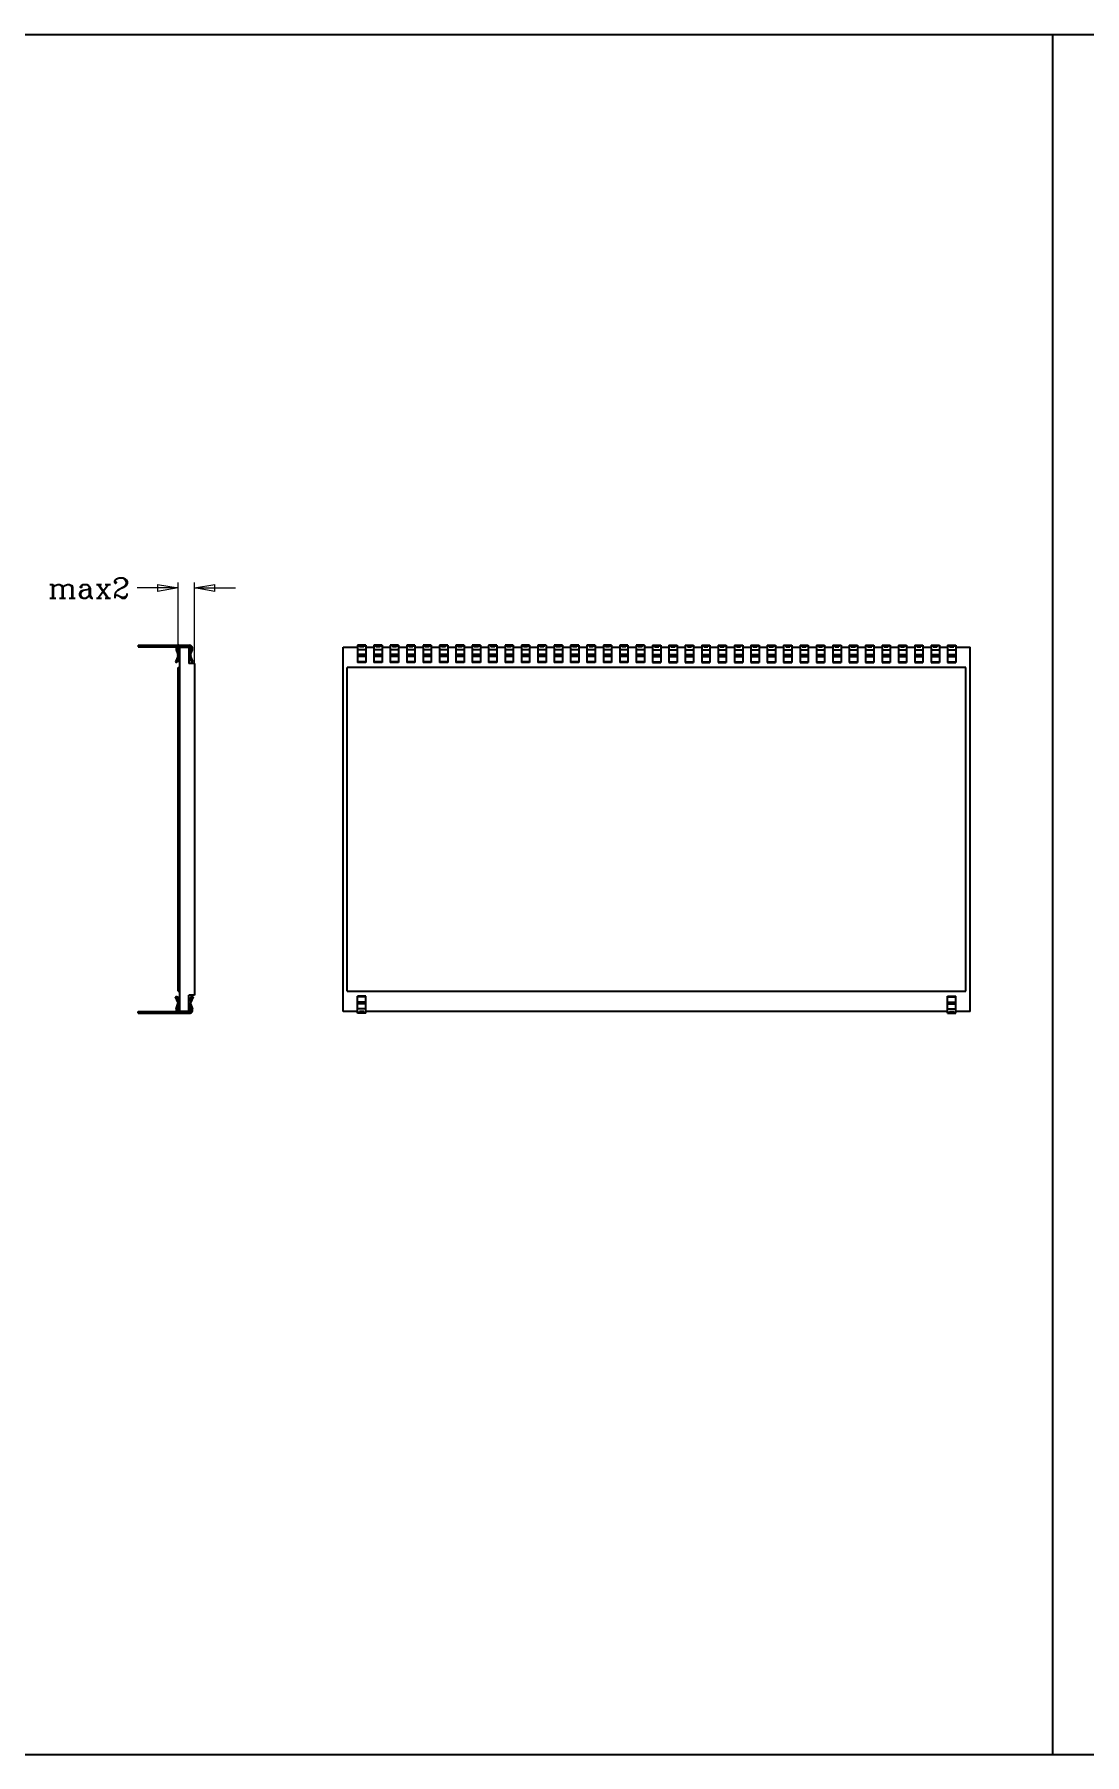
# Model space of a CAD drawing. Header units: millimetres. Extents: x 4030 to 7017, y -668 to -190.
# Drawn here: x 4796.9 to 4925.1, y -400.4 to -190.4 of the extents above; entities that cross this region are included whole.
import ezdxf

# ---------------------------------------------------------------- set-up
doc = ezdxf.new("R2010")
doc.units = ezdxf.units.MM
doc.header["$LTSCALE"] = 16.335
doc.header["$PDMODE"] = 3
doc.header["$PDSIZE"] = 8
doc.layers.get('0').update_dxf_attribs({"linetype": 'CONTINUOUS'})
doc.layers.get('Defpoints').update_dxf_attribs({"linetype": 'CONTINUOUS'})
doc.styles.add('ROMANC', font='romanc.shx', dxfattribs={"bigfont": 'gbcbig.shx'})
doc.dimstyles.new('YanXiu', dxfattribs={"dimtxt": 2.5, "dimasz": 2.5, "dimexe": 0.66, "dimexo": 0.66, "dimgap": 0.66, "dimtad": 0, "dimdsep": 46, "dimtxsty": 'ROMANC', "dimblk": 'CLOSED', "dimcen": 0, "dimclrd": 3, "dimclre": 9, "dimclrt": 42, "dimazin": 2, "dimtfac": 1, "dimtofl": 0, "dimtmove": 0, "dimatfit": 3, "dimldrblk": 'CLOSED', "dimfxl": 1, "dimlwd": 5, "dimlwe": 5, "dimarcsym": 0})

# ---------------------------------------------------------------- blocks, each defined once
blk = doc.blocks.new('_Closed')
at = {"color": 0, "linetype": 'ByBlock', "lineweight": -2}
for p, q in [((-1, 0.167), (0, 0)), ((-1, 0.167), (-1, -0.167)), ((0, 0), (-1, -0.167)), ((0, 0), (-1, 0))]:
    blk.add_line(p, q, dxfattribs=at)
blk = doc.blocks.new('*D9')
at = {"color": 3, "lineweight": 5, "transparency": 16777216}
for p, q in [((4811.98, -257.97), (4809.48, -257.97)), ((4818.98, -257.97), (4821.48, -257.97))]:
    blk.add_line(p, q, dxfattribs=at)
at = {"color": 9, "lineweight": 5, "transparency": 16777216}
for p, q in [((4814.48, -267.01), (4814.48, -257.31)), ((4816.48, -267.51), (4816.48, -257.31))]:
    blk.add_line(p, q, dxfattribs=at)
at = {"layer": 'Defpoints', "color": 0, "transparency": 16777216}
for p in [(4814.48, -257.97), (4814.48, -267.67), (4816.48, -268.17)]:
    blk.add_point(p, dxfattribs=at)
at = {"color": 3, "lineweight": 5, "transparency": 16777216, "xscale": 2.5, "yscale": 2.5, "zscale": 2.5}
blk.add_blockref('_Closed', (4814.48, -257.97), dxfattribs=at)
at = {"color": 3, "lineweight": 5, "transparency": 16777216, "xscale": 2.5, "yscale": 2.5, "zscale": 2.5, "rotation": 180}
blk.add_blockref('_Closed', (4816.48, -257.97), dxfattribs=at)
at = {"color": 42, "transparency": 16777216, "insert": (4803.59, -257.97), "char_height": 2.5, "attachment_point": 5, "style": 'ROMANC'}
blk.add_mtext('max2', dxfattribs=at)

msp = doc.modelspace()

# ---------------------------------------------------------------- linework, layer by layer
at = {"color": 7, "linetype": 'Continuous'}
for p, q in [((4624.244, -190.389), (4921.244, -190.389)), ((4921.244, -400.389), (4921.244, -190.389)), ((4921.244, -400.389), (4921.244, -190.389)), ((4921.244, -190.389), (5218.244, -190.389)), ((4809.62, -264.965), (4809.62, -265.165)), ((4809.62, -264.965), (4815.849, -264.965)), ((4809.62, -265.165), (4814.273, -265.165)), ((4814.454, -266.335), (4814.153, -266.98)), ((4814.244, -265.501), (4814.464, -266.106)), ((4814.334, -267.065), (4814.635, -266.419)), ((4814.652, -266.037), (4814.432, -265.433)), ((4814.62, -265.165), (4815.849, -265.165)), ((4814.684, -309.675), (4814.684, -265.175)), ((4814.684, -265.175), (4815.784, -265.175)), ((4815.784, -265.175), (4815.784, -267.175)), ((4816.036, -265.433), (4815.817, -266.037)), ((4815.833, -266.419), (4816.134, -267.065)), ((4816.005, -266.106), (4816.224, -265.501)), ((4816.315, -266.98), (4816.015, -266.335)), ((4834.627, -309.675), (4834.627, -265.175)), ((4834.627, -265.175), (4836.377, -265.175)), ((4836.377, -264.965), (4836.377, -267.065)), ((4837.377, -264.965), (4836.377, -264.965)), ((4837.377, -265.501), (4836.377, -265.501)), ((4837.377, -266.106), (4836.377, -266.106)), ((4837.377, -266.335), (4836.377, -266.335)), ((4836.627, -264.965), (4836.627, -265.165)), ((4837.127, -265.165), (4836.627, -265.165)), ((4837.127, -264.965), (4837.127, -265.165)), ((4837.377, -264.965), (4837.377, -267.065)), ((4837.377, -265.175), (4838.377, -265.175)), ((4838.377, -264.965), (4838.377, -267.065)), ((4839.377, -264.965), (4838.377, -264.965)), ((4839.377, -265.501), (4838.377, -265.501)), ((4839.377, -266.106), (4838.377, -266.106)), ((4839.377, -266.335), (4838.377, -266.335)), ((4838.627, -264.965), (4838.627, -265.165)), ((4839.127, -265.165), (4838.627, -265.165)), ((4839.127, -264.965), (4839.127, -265.165)), ((4839.377, -264.965), (4839.377, -267.065)), ((4839.377, -265.175), (4840.377, -265.175)), ((4840.377, -264.965), (4840.377, -267.065)), ((4841.377, -264.965), (4840.377, -264.965)), ((4841.377, -265.501), (4840.377, -265.501)), ((4841.377, -266.106), (4840.377, -266.106)), ((4841.377, -266.335), (4840.377, -266.335)), ((4840.627, -264.965), (4840.627, -265.165)), ((4841.127, -265.165), (4840.627, -265.165)), ((4841.127, -264.965), (4841.127, -265.165)), ((4841.377, -264.965), (4841.377, -267.065)), ((4841.377, -265.175), (4842.377, -265.175)), ((4842.377, -264.965), (4842.377, -267.065)), ((4843.377, -264.965), (4842.377, -264.965)), ((4843.377, -265.501), (4842.377, -265.501)), ((4843.377, -266.106), (4842.377, -266.106)), ((4843.377, -266.335), (4842.377, -266.335)), ((4842.627, -264.965), (4842.627, -265.165)), ((4843.127, -265.165), (4842.627, -265.165)), ((4843.127, -264.965), (4843.127, -265.165)), ((4843.377, -264.965), (4843.377, -267.065)), ((4843.377, -265.175), (4844.377, -265.175)), ((4844.377, -264.965), (4844.377, -267.065)), ((4845.377, -264.965), (4844.377, -264.965)), ((4845.377, -265.501), (4844.377, -265.501)), ((4845.377, -266.106), (4844.377, -266.106)), ((4845.377, -266.335), (4844.377, -266.335)), ((4844.627, -264.965), (4844.627, -265.165)), ((4845.127, -265.165), (4844.627, -265.165)), ((4845.127, -264.965), (4845.127, -265.165)), ((4845.377, -264.965), (4845.377, -267.065)), ((4845.377, -265.175), (4846.377, -265.175)), ((4846.377, -264.965), (4846.377, -267.065)), ((4847.377, -264.965), (4846.377, -264.965)), ((4847.377, -265.501), (4846.377, -265.501)), ((4847.377, -266.106), (4846.377, -266.106)), ((4847.377, -266.335), (4846.377, -266.335)), ((4846.627, -264.965), (4846.627, -265.165)), ((4847.127, -265.165), (4846.627, -265.165)), ((4847.127, -264.965), (4847.127, -265.165)), ((4847.377, -264.965), (4847.377, -267.065)), ((4847.377, -265.175), (4848.377, -265.175)), ((4848.377, -264.965), (4848.377, -267.065)), ((4849.377, -264.965), (4848.377, -264.965)), ((4849.377, -265.501), (4848.377, -265.501)), ((4849.377, -266.106), (4848.377, -266.106)), ((4849.377, -266.335), (4848.377, -266.335)), ((4848.627, -264.965), (4848.627, -265.165)), ((4849.127, -265.165), (4848.627, -265.165)), ((4849.127, -264.965), (4849.127, -265.165)), ((4849.377, -264.965), (4849.377, -267.065)), ((4849.377, -265.175), (4850.377, -265.175)), ((4850.377, -264.965), (4850.377, -267.065)), ((4851.377, -264.965), (4850.377, -264.965)), ((4851.377, -265.501), (4850.377, -265.501)), ((4851.377, -266.106), (4850.377, -266.106)), ((4851.377, -266.335), (4850.377, -266.335)), ((4850.627, -264.965), (4850.627, -265.165)), ((4851.127, -265.165), (4850.627, -265.165)), ((4851.127, -264.965), (4851.127, -265.165)), ((4851.377, -264.965), (4851.377, -267.065)), ((4851.377, -265.175), (4852.377, -265.175)), ((4852.377, -264.965), (4852.377, -267.065)), ((4853.377, -264.965), (4852.377, -264.965)), ((4853.377, -265.501), (4852.377, -265.501)), ((4853.377, -266.106), (4852.377, -266.106)), ((4853.377, -266.335), (4852.377, -266.335)), ((4852.627, -264.965), (4852.627, -265.165)), ((4853.127, -265.165), (4852.627, -265.165)), ((4853.127, -264.965), (4853.127, -265.165)), ((4853.377, -264.965), (4853.377, -267.065)), ((4853.377, -265.175), (4854.377, -265.175)), ((4854.377, -264.965), (4854.377, -267.065)), ((4855.377, -264.965), (4854.377, -264.965)), ((4855.377, -265.501), (4854.377, -265.501)), ((4855.377, -266.106), (4854.377, -266.106)), ((4855.377, -266.335), (4854.377, -266.335)), ((4854.627, -264.965), (4854.627, -265.165)), ((4855.127, -265.165), (4854.627, -265.165)), ((4855.127, -264.965), (4855.127, -265.165)), ((4855.377, -264.965), (4855.377, -267.065)), ((4855.377, -265.175), (4856.377, -265.175)), ((4856.377, -264.965), (4856.377, -267.065)), ((4857.377, -264.965), (4856.377, -264.965)), ((4857.377, -265.501), (4856.377, -265.501)), ((4857.377, -266.106), (4856.377, -266.106)), ((4857.377, -266.335), (4856.377, -266.335)), ((4856.627, -264.965), (4856.627, -265.165)), ((4857.127, -265.165), (4856.627, -265.165)), ((4857.127, -264.965), (4857.127, -265.165)), ((4857.377, -264.965), (4857.377, -267.065)), ((4857.377, -265.175), (4858.377, -265.175)), ((4858.377, -264.965), (4858.377, -267.065)), ((4859.377, -264.965), (4858.377, -264.965)), ((4859.377, -265.501), (4858.377, -265.501)), ((4859.377, -266.106), (4858.377, -266.106)), ((4859.377, -266.335), (4858.377, -266.335)), ((4858.627, -264.965), (4858.627, -265.165)), ((4859.127, -265.165), (4858.627, -265.165)), ((4859.127, -264.965), (4859.127, -265.165)), ((4859.377, -264.965), (4859.377, -267.065)), ((4859.377, -265.175), (4860.377, -265.175)), ((4860.377, -264.965), (4860.377, -267.065)), ((4861.377, -264.965), (4860.377, -264.965)), ((4861.377, -265.501), (4860.377, -265.501)), ((4861.377, -266.106), (4860.377, -266.106)), ((4861.377, -266.335), (4860.377, -266.335)), ((4860.627, -264.965), (4860.627, -265.165)), ((4861.127, -265.165), (4860.627, -265.165)), ((4861.127, -264.965), (4861.127, -265.165)), ((4861.377, -264.965), (4861.377, -267.065)), ((4861.377, -265.175), (4862.377, -265.175)), ((4862.377, -264.965), (4862.377, -267.065)), ((4863.377, -264.965), (4862.377, -264.965)), ((4863.377, -265.501), (4862.377, -265.501)), ((4863.377, -266.106), (4862.377, -266.106)), ((4863.377, -266.335), (4862.377, -266.335)), ((4862.627, -264.965), (4862.627, -265.165)), ((4863.127, -265.165), (4862.627, -265.165)), ((4863.127, -264.965), (4863.127, -265.165)), ((4863.377, -264.965), (4863.377, -267.065)), ((4863.377, -265.175), (4864.377, -265.175)), ((4864.377, -264.965), (4864.377, -267.065)), ((4865.377, -264.965), (4864.377, -264.965)), ((4865.377, -265.501), (4864.377, -265.501)), ((4865.377, -266.106), (4864.377, -266.106)), ((4865.377, -266.335), (4864.377, -266.335)), ((4864.627, -264.965), (4864.627, -265.165)), ((4865.127, -265.165), (4864.627, -265.165)), ((4865.127, -264.965), (4865.127, -265.165)), ((4865.377, -264.965), (4865.377, -267.065)), ((4865.377, -265.175), (4866.377, -265.175)), ((4866.377, -264.965), (4866.377, -267.065)), ((4867.377, -264.965), (4866.377, -264.965)), ((4867.377, -265.501), (4866.377, -265.501)), ((4867.377, -266.106), (4866.377, -266.106)), ((4867.377, -266.335), (4866.377, -266.335)), ((4866.627, -264.965), (4866.627, -265.165)), ((4867.127, -265.165), (4866.627, -265.165)), ((4867.127, -264.965), (4867.127, -265.165)), ((4867.377, -264.965), (4867.377, -267.065)), ((4867.377, -265.175), (4868.377, -265.175)), ((4868.377, -264.965), (4868.377, -267.065)), ((4869.377, -264.965), (4868.377, -264.965)), ((4869.377, -265.501), (4868.377, -265.501)), ((4869.377, -266.106), (4868.377, -266.106)), ((4869.377, -266.335), (4868.377, -266.335)), ((4868.627, -264.965), (4868.627, -265.165)), ((4869.127, -265.165), (4868.627, -265.165)), ((4869.127, -264.965), (4869.127, -265.165)), ((4869.377, -264.965), (4869.377, -267.065)), ((4869.377, -265.175), (4870.377, -265.175)), ((4870.377, -264.965), (4870.377, -267.065)), ((4871.377, -264.965), (4870.377, -264.965)), ((4871.377, -265.501), (4870.377, -265.501)), ((4871.377, -266.106), (4870.377, -266.106)), ((4871.377, -266.335), (4870.377, -266.335)), ((4870.627, -264.965), (4870.627, -265.165)), ((4871.127, -265.165), (4870.627, -265.165)), ((4871.127, -264.965), (4871.127, -265.165)), ((4871.377, -264.965), (4871.377, -267.065)), ((4871.377, -265.175), (4872.377, -265.175)), ((4872.377, -264.965), (4872.377, -267.065)), ((4872.377, -264.965), (4873.377, -264.965)), ((4872.377, -265.501), (4873.377, -265.501)), ((4872.377, -266.106), (4873.377, -266.106)), ((4872.377, -266.335), (4873.377, -266.335)), ((4872.627, -264.965), (4872.627, -265.165)), ((4872.627, -265.165), (4873.127, -265.165)), ((4873.127, -264.965), (4873.127, -265.165)), ((4873.377, -264.965), (4873.377, -267.065)), ((4873.377, -265.175), (4874.377, -265.175)), ((4874.377, -264.965), (4874.377, -267.065)), ((4874.377, -264.965), (4875.377, -264.965)), ((4874.377, -265.501), (4875.377, -265.501)), ((4874.377, -266.106), (4875.377, -266.106)), ((4874.377, -266.335), (4875.377, -266.335)), ((4874.627, -264.965), (4874.627, -265.165)), ((4874.627, -265.165), (4875.127, -265.165)), ((4875.127, -264.965), (4875.127, -265.165)), ((4875.377, -264.965), (4875.377, -267.065)), ((4875.377, -265.175), (4876.377, -265.175)), ((4876.377, -264.965), (4876.377, -267.065)), ((4876.377, -264.965), (4877.377, -264.965)), ((4876.377, -265.501), (4877.377, -265.501)), ((4876.377, -266.106), (4877.377, -266.106)), ((4876.377, -266.335), (4877.377, -266.335)), ((4876.627, -264.965), (4876.627, -265.165)), ((4876.627, -265.165), (4877.127, -265.165)), ((4877.127, -264.965), (4877.127, -265.165)), ((4877.377, -264.965), (4877.377, -267.065)), ((4877.377, -265.175), (4878.377, -265.175)), ((4878.377, -264.965), (4878.377, -267.065)), ((4878.377, -264.965), (4879.377, -264.965)), ((4878.377, -265.501), (4879.377, -265.501)), ((4878.377, -266.106), (4879.377, -266.106)), ((4878.377, -266.335), (4879.377, -266.335)), ((4878.627, -264.965), (4878.627, -265.165)), ((4878.627, -265.165), (4879.127, -265.165)), ((4879.127, -264.965), (4879.127, -265.165)), ((4879.377, -264.965), (4879.377, -267.065)), ((4879.377, -265.175), (4880.377, -265.175)), ((4880.377, -264.965), (4880.377, -267.065)), ((4880.377, -264.965), (4881.377, -264.965)), ((4880.377, -265.501), (4881.377, -265.501)), ((4880.377, -266.106), (4881.377, -266.106)), ((4880.377, -266.335), (4881.377, -266.335)), ((4880.627, -264.965), (4880.627, -265.165)), ((4880.627, -265.165), (4881.127, -265.165)), ((4881.127, -264.965), (4881.127, -265.165)), ((4881.377, -264.965), (4881.377, -267.065)), ((4881.377, -265.175), (4882.377, -265.175)), ((4882.377, -264.965), (4882.377, -267.065)), ((4882.377, -264.965), (4883.377, -264.965)), ((4882.377, -265.501), (4883.377, -265.501)), ((4882.377, -266.106), (4883.377, -266.106)), ((4882.377, -266.335), (4883.377, -266.335)), ((4882.627, -264.965), (4882.627, -265.165)), ((4882.627, -265.165), (4883.127, -265.165)), ((4883.127, -264.965), (4883.127, -265.165)), ((4883.377, -264.965), (4883.377, -267.065)), ((4883.377, -265.175), (4884.377, -265.175)), ((4884.377, -264.965), (4884.377, -267.065)), ((4884.377, -264.965), (4885.377, -264.965)), ((4884.377, -265.501), (4885.377, -265.501)), ((4884.377, -266.106), (4885.377, -266.106)), ((4884.377, -266.335), (4885.377, -266.335)), ((4884.627, -264.965), (4884.627, -265.165)), ((4884.627, -265.165), (4885.127, -265.165)), ((4885.127, -264.965), (4885.127, -265.165)), ((4885.377, -264.965), (4885.377, -267.065)), ((4885.377, -265.175), (4886.377, -265.175)), ((4886.377, -264.965), (4886.377, -267.065)), ((4886.377, -264.965), (4887.377, -264.965)), ((4886.377, -265.501), (4887.377, -265.501)), ((4886.377, -266.106), (4887.377, -266.106)), ((4886.377, -266.335), (4887.377, -266.335)), ((4886.627, -264.965), (4886.627, -265.165)), ((4886.627, -265.165), (4887.127, -265.165)), ((4887.127, -264.965), (4887.127, -265.165)), ((4887.377, -264.965), (4887.377, -267.065)), ((4887.377, -265.175), (4888.377, -265.175)), ((4888.377, -264.965), (4888.377, -267.065)), ((4888.377, -264.965), (4889.377, -264.965)), ((4888.377, -265.501), (4889.377, -265.501)), ((4888.377, -266.106), (4889.377, -266.106)), ((4888.377, -266.335), (4889.377, -266.335)), ((4888.627, -264.965), (4888.627, -265.165)), ((4888.627, -265.165), (4889.127, -265.165)), ((4889.127, -264.965), (4889.127, -265.165)), ((4889.377, -264.965), (4889.377, -267.065)), ((4889.377, -265.175), (4890.377, -265.175)), ((4890.377, -264.965), (4890.377, -267.065)), ((4890.377, -264.965), (4891.377, -264.965)), ((4890.377, -265.501), (4891.377, -265.501)), ((4890.377, -266.106), (4891.377, -266.106)), ((4890.377, -266.335), (4891.377, -266.335)), ((4890.627, -264.965), (4890.627, -265.165)), ((4890.627, -265.165), (4891.127, -265.165)), ((4891.127, -264.965), (4891.127, -265.165)), ((4891.377, -264.965), (4891.377, -267.065)), ((4891.377, -265.175), (4892.377, -265.175)), ((4892.377, -264.965), (4892.377, -267.065)), ((4892.377, -264.965), (4893.377, -264.965)), ((4892.377, -265.501), (4893.377, -265.501)), ((4892.377, -266.106), (4893.377, -266.106)), ((4892.377, -266.335), (4893.377, -266.335)), ((4892.627, -264.965), (4892.627, -265.165)), ((4892.627, -265.165), (4893.127, -265.165)), ((4893.127, -264.965), (4893.127, -265.165)), ((4893.377, -264.965), (4893.377, -267.065)), ((4893.377, -265.175), (4894.377, -265.175)), ((4894.377, -264.965), (4894.377, -267.065)), ((4894.377, -264.965), (4895.377, -264.965)), ((4894.377, -265.501), (4895.377, -265.501)), ((4894.377, -266.106), (4895.377, -266.106)), ((4894.377, -266.335), (4895.377, -266.335)), ((4894.627, -264.965), (4894.627, -265.165)), ((4894.627, -265.165), (4895.127, -265.165)), ((4895.127, -264.965), (4895.127, -265.165)), ((4895.377, -264.965), (4895.377, -267.065)), ((4895.377, -265.175), (4896.377, -265.175)), ((4896.377, -264.965), (4896.377, -267.065)), ((4896.377, -264.965), (4897.377, -264.965)), ((4896.377, -265.501), (4897.377, -265.501)), ((4896.377, -266.106), (4897.377, -266.106)), ((4896.377, -266.335), (4897.377, -266.335)), ((4896.627, -264.965), (4896.627, -265.165)), ((4896.627, -265.165), (4897.127, -265.165)), ((4897.127, -264.965), (4897.127, -265.165)), ((4897.377, -264.965), (4897.377, -267.065)), ((4897.377, -265.175), (4898.377, -265.175)), ((4898.377, -264.965), (4898.377, -267.065)), ((4898.377, -264.965), (4899.377, -264.965)), ((4898.377, -265.501), (4899.377, -265.501)), ((4898.377, -266.106), (4899.377, -266.106)), ((4898.377, -266.335), (4899.377, -266.335)), ((4898.627, -264.965), (4898.627, -265.165)), ((4898.627, -265.165), (4899.127, -265.165)), ((4899.127, -264.965), (4899.127, -265.165)), ((4899.377, -264.965), (4899.377, -267.065)), ((4899.377, -265.175), (4900.377, -265.175)), ((4900.377, -264.965), (4900.377, -267.065)), ((4900.377, -264.965), (4901.377, -264.965)), ((4900.377, -265.501), (4901.377, -265.501)), ((4900.377, -266.106), (4901.377, -266.106)), ((4900.377, -266.335), (4901.377, -266.335)), ((4900.627, -264.965), (4900.627, -265.165)), ((4900.627, -265.165), (4901.127, -265.165)), ((4901.127, -264.965), (4901.127, -265.165)), ((4901.377, -264.965), (4901.377, -267.065)), ((4901.377, -265.175), (4902.377, -265.175)), ((4902.377, -264.965), (4902.377, -267.065)), ((4902.377, -264.965), (4903.377, -264.965)), ((4902.377, -265.501), (4903.377, -265.501)), ((4902.377, -266.106), (4903.377, -266.106)), ((4902.377, -266.335), (4903.377, -266.335)), ((4902.627, -264.965), (4902.627, -265.165)), ((4902.627, -265.165), (4903.127, -265.165)), ((4903.127, -264.965), (4903.127, -265.165)), ((4903.377, -264.965), (4903.377, -267.065)), ((4903.377, -265.175), (4904.377, -265.175)), ((4904.377, -264.965), (4904.377, -267.065)), ((4904.377, -264.965), (4905.377, -264.965)), ((4904.377, -265.501), (4905.377, -265.501)), ((4904.377, -266.106), (4905.377, -266.106)), ((4904.377, -266.335), (4905.377, -266.335)), ((4904.627, -264.965), (4904.627, -265.165)), ((4904.627, -265.165), (4905.127, -265.165)), ((4905.127, -264.965), (4905.127, -265.165)), ((4905.377, -264.965), (4905.377, -267.065)), ((4905.377, -265.175), (4906.377, -265.175)), ((4906.377, -264.965), (4906.377, -267.065)), ((4906.377, -264.965), (4907.377, -264.965)), ((4906.377, -265.501), (4907.377, -265.501)), ((4906.377, -266.106), (4907.377, -266.106)), ((4906.377, -266.335), (4907.377, -266.335)), ((4906.627, -264.965), (4906.627, -265.165)), ((4906.627, -265.165), (4907.127, -265.165)), ((4907.127, -264.965), (4907.127, -265.165)), ((4907.377, -264.965), (4907.377, -267.065)), ((4907.377, -265.175), (4908.377, -265.175)), ((4908.377, -264.965), (4908.377, -267.065)), ((4908.377, -264.965), (4909.377, -264.965)), ((4908.377, -265.501), (4909.377, -265.501)), ((4908.377, -266.106), (4909.377, -266.106)), ((4908.377, -266.335), (4909.377, -266.335)), ((4908.627, -264.965), (4908.627, -265.165)), ((4908.627, -265.165), (4909.127, -265.165)), ((4909.127, -264.965), (4909.127, -265.165)), ((4909.377, -264.965), (4909.377, -267.065)), ((4909.377, -265.175), (4911.127, -265.175)), ((4911.127, -309.675), (4911.127, -265.175)), ((4814.153, -266.98), (4814.334, -267.065)), ((4814.484, -307.175), (4814.484, -267.675)), ((4814.484, -267.675), (4814.684, -267.675)), ((4816.464, -267.175), (4815.784, -267.175)), ((4816.134, -267.065), (4816.315, -266.98)), ((4816.464, -267.175), (4816.464, -307.675)), ((4816.484, -268.175), (4816.464, -268.175)), ((4816.484, -268.175), (4816.484, -306.675)), ((4835.127, -307.175), (4835.127, -267.675)), ((4910.627, -267.675), (4835.127, -267.675)), ((4837.377, -266.98), (4836.377, -266.98)), ((4837.377, -267.065), (4836.377, -267.065)), ((4839.377, -266.98), (4838.377, -266.98)), ((4839.377, -267.065), (4838.377, -267.065)), ((4841.377, -266.98), (4840.377, -266.98)), ((4841.377, -267.065), (4840.377, -267.065)), ((4843.377, -266.98), (4842.377, -266.98)), ((4843.377, -267.065), (4842.377, -267.065)), ((4845.377, -266.98), (4844.377, -266.98)), ((4845.377, -267.065), (4844.377, -267.065)), ((4847.377, -266.98), (4846.377, -266.98)), ((4847.377, -267.065), (4846.377, -267.065)), ((4849.377, -266.98), (4848.377, -266.98)), ((4849.377, -267.065), (4848.377, -267.065)), ((4851.377, -266.98), (4850.377, -266.98)), ((4851.377, -267.065), (4850.377, -267.065)), ((4853.377, -266.98), (4852.377, -266.98)), ((4853.377, -267.065), (4852.377, -267.065)), ((4855.377, -266.98), (4854.377, -266.98)), ((4855.377, -267.065), (4854.377, -267.065)), ((4857.377, -266.98), (4856.377, -266.98)), ((4857.377, -267.065), (4856.377, -267.065)), ((4859.377, -266.98), (4858.377, -266.98)), ((4859.377, -267.065), (4858.377, -267.065)), ((4861.377, -266.98), (4860.377, -266.98)), ((4861.377, -267.065), (4860.377, -267.065)), ((4863.377, -266.98), (4862.377, -266.98)), ((4863.377, -267.065), (4862.377, -267.065)), ((4865.377, -266.98), (4864.377, -266.98)), ((4865.377, -267.065), (4864.377, -267.065)), ((4867.377, -266.98), (4866.377, -266.98)), ((4867.377, -267.065), (4866.377, -267.065)), ((4869.377, -266.98), (4868.377, -266.98)), ((4869.377, -267.065), (4868.377, -267.065)), ((4871.377, -266.98), (4870.377, -266.98)), ((4871.377, -267.065), (4870.377, -267.065)), ((4872.377, -266.98), (4873.377, -266.98)), ((4872.377, -267.065), (4873.377, -267.065)), ((4874.377, -266.98), (4875.377, -266.98)), ((4874.377, -267.065), (4875.377, -267.065)), ((4876.377, -266.98), (4877.377, -266.98)), ((4876.377, -267.065), (4877.377, -267.065)), ((4878.377, -266.98), (4879.377, -266.98)), ((4878.377, -267.065), (4879.377, -267.065)), ((4880.377, -266.98), (4881.377, -266.98)), ((4880.377, -267.065), (4881.377, -267.065)), ((4882.377, -266.98), (4883.377, -266.98)), ((4882.377, -267.065), (4883.377, -267.065)), ((4884.377, -266.98), (4885.377, -266.98)), ((4884.377, -267.065), (4885.377, -267.065)), ((4886.377, -266.98), (4887.377, -266.98)), ((4886.377, -267.065), (4887.377, -267.065)), ((4888.377, -266.98), (4889.377, -266.98)), ((4888.377, -267.065), (4889.377, -267.065)), ((4890.377, -266.98), (4891.377, -266.98)), ((4890.377, -267.065), (4891.377, -267.065)), ((4892.377, -266.98), (4893.377, -266.98)), ((4892.377, -267.065), (4893.377, -267.065)), ((4894.377, -266.98), (4895.377, -266.98)), ((4894.377, -267.065), (4895.377, -267.065)), ((4896.377, -266.98), (4897.377, -266.98)), ((4896.377, -267.065), (4897.377, -267.065)), ((4898.377, -266.98), (4899.377, -266.98)), ((4898.377, -267.065), (4899.377, -267.065)), ((4900.377, -266.98), (4901.377, -266.98)), ((4900.377, -267.065), (4901.377, -267.065)), ((4902.377, -266.98), (4903.377, -266.98)), ((4902.377, -267.065), (4903.377, -267.065)), ((4904.377, -266.98), (4905.377, -266.98)), ((4904.377, -267.065), (4905.377, -267.065)), ((4906.377, -266.98), (4907.377, -266.98)), ((4906.377, -267.065), (4907.377, -267.065)), ((4908.377, -266.98), (4909.377, -266.98)), ((4908.377, -267.065), (4909.377, -267.065)), ((4910.627, -307.175), (4910.627, -267.675)), ((4814.153, -307.869), (4814.334, -307.785)), ((4814.454, -308.514), (4814.153, -307.869)), ((4814.334, -307.785), (4814.635, -308.43)), ((4814.484, -307.175), (4814.684, -307.175)), ((4816.464, -307.675), (4815.784, -307.675)), ((4815.784, -309.675), (4815.784, -307.675)), ((4815.833, -308.43), (4816.134, -307.785)), ((4816.315, -307.869), (4816.015, -308.514)), ((4816.134, -307.785), (4816.315, -307.869)), ((4816.484, -306.675), (4816.464, -306.675)), ((4835.127, -307.175), (4910.627, -307.175)), ((4836.377, -309.885), (4836.377, -307.785)), ((4837.377, -307.785), (4836.377, -307.785)), ((4837.377, -307.869), (4836.377, -307.869)), ((4837.377, -308.514), (4836.377, -308.514)), ((4837.377, -309.885), (4837.377, -307.785)), ((4908.377, -307.785), (4909.377, -307.785)), ((4908.377, -309.885), (4908.377, -307.785)), ((4908.377, -307.869), (4909.377, -307.869)), ((4908.377, -308.514), (4909.377, -308.514)), ((4909.377, -309.885), (4909.377, -307.785)), ((4809.62, -309.685), (4814.273, -309.685)), ((4809.62, -309.885), (4809.62, -309.685)), ((4809.62, -309.885), (4815.849, -309.885)), ((4814.244, -309.348), (4814.464, -308.744)), ((4814.652, -308.812), (4814.432, -309.416)), ((4814.62, -309.685), (4815.849, -309.685)), ((4815.784, -309.675), (4814.684, -309.675)), ((4816.036, -309.416), (4815.817, -308.812)), ((4816.005, -308.744), (4816.224, -309.348)), ((4836.377, -309.675), (4834.627, -309.675)), ((4837.377, -308.744), (4836.377, -308.744)), ((4837.377, -309.348), (4836.377, -309.348)), ((4837.377, -309.885), (4836.377, -309.885)), ((4836.627, -309.885), (4836.627, -309.685)), ((4837.127, -309.685), (4836.627, -309.685)), ((4837.127, -309.885), (4837.127, -309.685)), ((4908.377, -309.675), (4837.377, -309.675)), ((4908.377, -308.744), (4909.377, -308.744)), ((4908.377, -309.348), (4909.377, -309.348)), ((4908.377, -309.885), (4909.377, -309.885)), ((4908.627, -309.685), (4909.127, -309.685)), ((4908.627, -309.885), (4908.627, -309.685)), ((4909.127, -309.885), (4909.127, -309.685)), ((4911.127, -309.675), (4909.377, -309.675)), ((4624.244, -400.389), (4921.244, -400.389)), ((4921.244, -400.389), (5218.244, -400.389))]:
    msp.add_line(p, q, dxfattribs=at)
for centre, radius, start, end in [((4814.62, -265.365), 0.4, 90, 200), ((4814.62, -265.365), 0.2, 90, 200), ((4814.182, -266.208), 0.3, 335, 20), ((4814.182, -266.208), 0.5, 335, 20), ((4815.849, -265.365), 0.4, 340, 90), ((4815.849, -265.365), 0.2, 340, 90), ((4816.286, -266.208), 0.3, 160, 205), ((4814.182, -308.641), 0.3, 340, 25), ((4814.182, -308.641), 0.5, 340, 25), ((4816.286, -308.641), 0.3, 155, 200), ((4814.62, -309.485), 0.4, 160, 270), ((4814.62, -309.485), 0.2, 160, 270), ((4815.849, -309.485), 0.4, 270, 20), ((4815.849, -309.485), 0.2, 270, 20)]:
    msp.add_arc(centre, radius, start, end, dxfattribs=at)

# ---------------------------------------------------------------- dimensions: what is measured, and where the dimension line sits
dim = msp.add_linear_dim(base=(4814.484, -257.968), p1=(4816.484, -268.175), p2=(4814.484, -267.675), text='max<>', dimstyle='YanXiu')
dim.commit()
dim.dimension.update_dxf_attribs({"geometry": '*D9', "text_midpoint": (4803.586, -257.968)})

doc.saveas('drawing.dxf')
